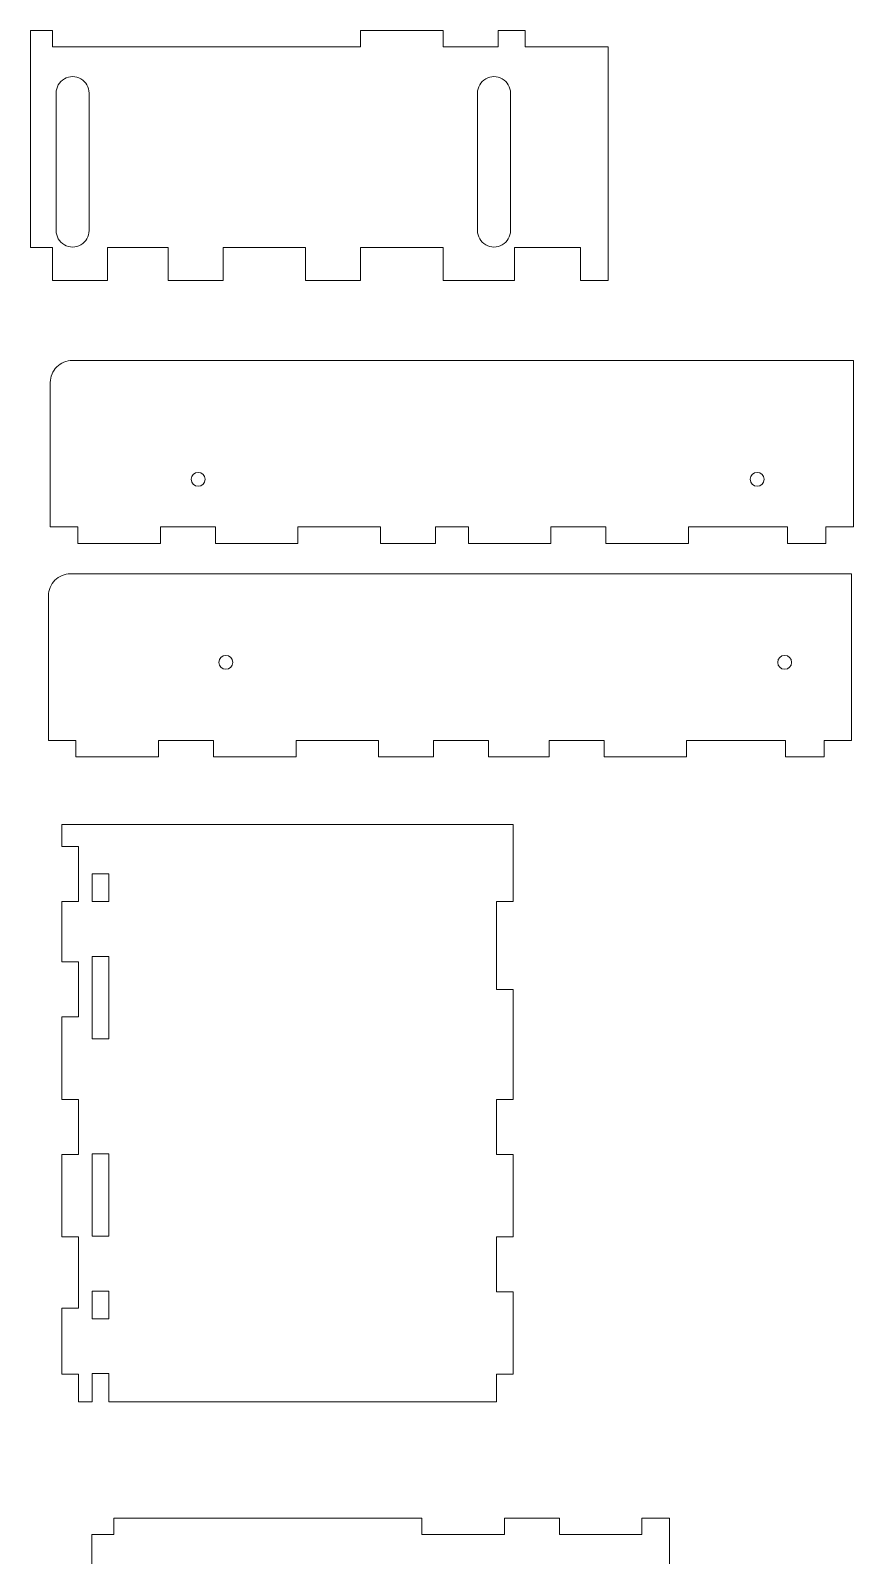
# Model space of a CAD drawing. Header units: millimetres. Extents: x -985 to 637, y -1289 to 2694.
# Drawn here: x -181 to -31.4, y 718.4 to 995.8 of the extents above; entities that cross this region are included whole.
import ezdxf

# ---------------------------------------------------------------- set-up
doc = ezdxf.new("R2010")
doc.units = ezdxf.units.MM
doc.header["$MEASUREMENT"] = 0

msp = doc.modelspace()

# ---------------------------------------------------------------- linework, layer by layer
at = {"color": 1, "lineweight": 0}
for points, knots in [([(-181.0126, 956.3077), (-181.0126, 956.3077), (-177.0129, 956.3077), (-177.0129, 956.3077), (-177.0129, 956.3077), (-177.0129, 950.3077), (-177.0129, 950.3077), (-177.0129, 950.3077), (-167.0129, 950.3077), (-167.0129, 950.3077), (-167.0129, 950.3077), (-167.0129, 956.3077), (-167.0129, 956.3077), (-167.0129, 956.3077), (-156.0126, 956.3077), (-156.0126, 956.3077), (-156.0126, 956.3077), (-156.0126, 950.3077), (-156.0126, 950.3077), (-156.0126, 950.3077), (-146.0126, 950.3077), (-146.0126, 950.3077), (-146.0126, 950.3077), (-146.0126, 956.3077), (-146.0126, 956.3077), (-146.0126, 956.3077), (-131.0126, 956.3077), (-131.0126, 956.3077), (-131.0126, 956.3077), (-131.0126, 950.3077), (-131.0126, 950.3077), (-131.0126, 950.3077), (-121.0126, 950.3077), (-121.0126, 950.3077), (-121.0126, 950.3077), (-121.0126, 956.3077), (-121.0126, 956.3077), (-121.0126, 956.3077), (-106.0126, 956.3077), (-106.0126, 956.3077), (-106.0126, 956.3077), (-106.0126, 950.3077), (-106.0126, 950.3077), (-106.0126, 950.3077), (-93.0126, 950.3077), (-93.0126, 950.3077), (-93.0126, 950.3077), (-93.0126, 956.3077), (-93.0126, 956.3077), (-93.0126, 956.3077), (-81.0126, 956.3077), (-81.0126, 956.3077), (-81.0126, 956.3077), (-81.0126, 950.3077), (-81.0126, 950.3077), (-81.0126, 950.3077), (-76.0126, 950.3077), (-76.0126, 950.3077), (-76.0126, 950.3077), (-76.0126, 992.8067), (-76.0126, 992.8067), (-76.0126, 992.8067), (-91.1154, 992.8067), (-91.1154, 992.8067), (-91.1154, 992.8067), (-91.1154, 995.8067), (-91.1154, 995.8067), (-91.1154, 995.8067), (-96.0126, 995.8067), (-96.0126, 995.8067), (-96.0126, 995.8067), (-96.0126, 992.8067), (-96.0126, 992.8067), (-96.0126, 992.8067), (-106.0126, 992.8067), (-106.0126, 992.8067), (-106.0126, 992.8067), (-106.0126, 995.8067), (-106.0126, 995.8067), (-106.0126, 995.8067), (-121.0126, 995.8067), (-121.0126, 995.8067), (-121.0126, 995.8067), (-121.0126, 992.8067), (-121.0126, 992.8067), (-121.0126, 992.8067), (-177.0126, 992.8067), (-177.0126, 992.8067), (-177.0126, 992.8067), (-177.0126, 995.8067), (-177.0126, 995.8067), (-177.0126, 995.8067), (-181.0126, 995.8067), (-181.0126, 995.8067), (-181.0126, 995.8067), (-181.0126, 956.3077), (-181.0126, 956.3077)], [0, 0, 0, 0, 0.03125, 0.03125, 0.03125, 0.0625, 0.0625, 0.0625, 0.09375, 0.09375, 0.09375, 0.125, 0.125, 0.125, 0.15625, 0.15625, 0.15625, 0.1875, 0.1875, 0.1875, 0.21875, 0.21875, 0.21875, 0.25, 0.25, 0.25, 0.28125, 0.28125, 0.28125, 0.3125, 0.3125, 0.3125, 0.34375, 0.34375, 0.34375, 0.375, 0.375, 0.375, 0.40625, 0.40625, 0.40625, 0.4375, 0.4375, 0.4375, 0.46875, 0.46875, 0.46875, 0.5, 0.5, 0.5, 0.53125, 0.53125, 0.53125, 0.5625, 0.5625, 0.5625, 0.59375, 0.59375, 0.59375, 0.625, 0.625, 0.625, 0.65625, 0.65625, 0.65625, 0.6875, 0.6875, 0.6875, 0.71875, 0.71875, 0.71875, 0.75, 0.75, 0.75, 0.78125, 0.78125, 0.78125, 0.8125, 0.8125, 0.8125, 0.84375, 0.84375, 0.84375, 0.875, 0.875, 0.875, 0.90625, 0.90625, 0.90625, 0.9375, 0.9375, 0.9375, 0.96875, 0.96875, 0.96875, 1, 1, 1, 1]), ([(-176.3612, 959.4124), (-176.3612, 958.3406), (-175.7894, 957.3502), (-174.8612, 956.8143), (-173.933, 956.2784), (-172.7894, 956.2784), (-171.8612, 956.8143), (-170.933, 957.3502), (-170.3612, 958.3406), (-170.3612, 959.4124), (-170.3612, 959.4124), (-170.3612, 984.4124), (-170.3612, 984.4124), (-170.3612, 985.4842), (-170.933, 986.4746), (-171.8612, 987.0105), (-172.7894, 987.5464), (-173.933, 987.5464), (-174.8612, 987.0105), (-175.7894, 986.4746), (-176.3612, 985.4842), (-176.3612, 984.4124), (-176.3612, 984.4124), (-176.3612, 959.4124), (-176.3612, 959.4124)], [0, 0, 0, 0, 0.125, 0.125, 0.125, 0.25, 0.25, 0.25, 0.375, 0.375, 0.375, 0.5, 0.5, 0.5, 0.625, 0.625, 0.625, 0.75, 0.75, 0.75, 0.875, 0.875, 0.875, 1, 1, 1, 1]), ([(-93.7612, 984.4124), (-93.7612, 985.4842), (-94.333, 986.4746), (-95.2612, 987.0105), (-96.1894, 987.5464), (-97.333, 987.5464), (-98.2612, 987.0105), (-99.1894, 986.4746), (-99.7612, 985.4842), (-99.7612, 984.4124), (-99.7612, 984.4124), (-99.7612, 959.4124), (-99.7612, 959.4124), (-99.7612, 958.3406), (-99.1894, 957.3502), (-98.2612, 956.8143), (-97.333, 956.2784), (-96.1894, 956.2784), (-95.2612, 956.8143), (-94.333, 957.3502), (-93.7612, 958.3406), (-93.7612, 959.4124), (-93.7612, 959.4124), (-93.7612, 984.4124), (-93.7612, 984.4124)], [0, 0, 0, 0, 0.125, 0.125, 0.125, 0.25, 0.25, 0.25, 0.375, 0.375, 0.375, 0.5, 0.5, 0.5, 0.625, 0.625, 0.625, 0.75, 0.75, 0.75, 0.875, 0.875, 0.875, 1, 1, 1, 1]), ([(-177.4115, 905.4891), (-177.4115, 905.4891), (-172.4115, 905.4891), (-172.4115, 905.4891), (-172.4115, 905.4891), (-172.4115, 902.4891), (-172.4115, 902.4891), (-172.4115, 902.4891), (-157.4115, 902.4891), (-157.4115, 902.4891), (-157.4115, 902.4891), (-157.4115, 905.4891), (-157.4115, 905.4891), (-157.4115, 905.4891), (-147.4115, 905.4891), (-147.4115, 905.4891), (-147.4115, 905.4891), (-147.4115, 902.4891), (-147.4115, 902.4891), (-147.4115, 902.4891), (-132.4115, 902.4891), (-132.4115, 902.4891), (-132.4115, 902.4891), (-132.4115, 905.4891), (-132.4115, 905.4891), (-132.4115, 905.4891), (-117.4115, 905.4891), (-117.4115, 905.4891), (-117.4115, 905.4891), (-117.4115, 902.4891), (-117.4115, 902.4891), (-117.4115, 902.4891), (-107.4115, 902.4891), (-107.4115, 902.4891), (-107.4115, 902.4891), (-107.4115, 905.4891), (-107.4115, 905.4891), (-107.4115, 905.4891), (-101.4115, 905.4891), (-101.4115, 905.4891), (-101.4115, 905.4891), (-101.4115, 902.4891), (-101.4115, 902.4891), (-101.4115, 902.4891), (-86.4115, 902.4891), (-86.4115, 902.4891), (-86.4115, 902.4891), (-86.4115, 905.4891), (-86.4115, 905.4891), (-86.4115, 905.4891), (-76.4115, 905.4891), (-76.4115, 905.4891), (-76.4115, 905.4891), (-76.4115, 902.4891), (-76.4115, 902.4891), (-76.4115, 902.4891), (-61.4115, 902.4891), (-61.4115, 902.4891), (-61.4115, 902.4891), (-61.4115, 905.4891), (-61.4115, 905.4891), (-61.4115, 905.4891), (-43.4115, 905.4891), (-43.4115, 905.4891), (-43.4115, 905.4891), (-43.4115, 902.4891), (-43.4115, 902.4891), (-43.4115, 902.4891), (-36.4115, 902.4891), (-36.4115, 902.4891), (-36.4115, 902.4891), (-36.4115, 905.4891), (-36.4115, 905.4891), (-36.4115, 905.4891), (-31.4115, 905.4891), (-31.4115, 905.4891), (-31.4115, 905.4891), (-31.4115, 935.7881), (-31.4115, 935.7881), (-31.4115, 935.7881), (-173.4115, 935.7881), (-173.4115, 935.7881), (-174.473, 935.7874), (-175.4908, 935.3651), (-176.241, 934.614), (-176.9911, 933.8629), (-177.4122, 932.8496), (-177.4115, 931.7881), (-177.4115, 931.7881), (-177.4115, 905.4891), (-177.4115, 905.4891)], [0, 0, 0, 0, 0.03333333, 0.03333333, 0.03333333, 0.06666667, 0.06666667, 0.06666667, 0.1, 0.1, 0.1, 0.13333333, 0.13333333, 0.13333333, 0.16666667, 0.16666667, 0.16666667, 0.2, 0.2, 0.2, 0.23333333, 0.23333333, 0.23333333, 0.26666667, 0.26666667, 0.26666667, 0.3, 0.3, 0.3, 0.33333333, 0.33333333, 0.33333333, 0.36666667, 0.36666667, 0.36666667, 0.4, 0.4, 0.4, 0.43333333, 0.43333333, 0.43333333, 0.46666667, 0.46666667, 0.46666667, 0.5, 0.5, 0.5, 0.53333333, 0.53333333, 0.53333333, 0.56666667, 0.56666667, 0.56666667, 0.6, 0.6, 0.6, 0.63333333, 0.63333333, 0.63333333, 0.66666667, 0.66666667, 0.66666667, 0.7, 0.7, 0.7, 0.73333333, 0.73333333, 0.73333333, 0.76666667, 0.76666667, 0.76666667, 0.8, 0.8, 0.8, 0.83333333, 0.83333333, 0.83333333, 0.86666667, 0.86666667, 0.86666667, 0.9, 0.9, 0.9, 0.93333333, 0.93333333, 0.93333333, 0.96666667, 0.96666667, 0.96666667, 1, 1, 1, 1]), ([(-149.2576, 914.1578), (-149.2576, 914.8561), (-149.8237, 915.4223), (-150.5221, 915.4223), (-151.2205, 915.4223), (-151.7866, 914.8561), (-151.7866, 914.1578), (-151.7866, 913.4594), (-151.2205, 912.8933), (-150.5221, 912.8933), (-149.8237, 912.8933), (-149.2576, 913.4594), (-149.2576, 914.1578)], [0, 0, 0, 0, 0.25, 0.25, 0.25, 0.5, 0.5, 0.5, 0.75, 0.75, 0.75, 1, 1, 1, 1]), ([(-47.6576, 914.1578), (-47.6576, 914.8561), (-48.2237, 915.4223), (-48.9221, 915.4223), (-49.6205, 915.4223), (-50.1866, 914.8561), (-50.1866, 914.1578), (-50.1866, 913.4594), (-49.6205, 912.8933), (-48.9221, 912.8933), (-48.2237, 912.8933), (-47.6576, 913.4594), (-47.6576, 914.1578)], [0, 0, 0, 0, 0.25, 0.25, 0.25, 0.5, 0.5, 0.5, 0.75, 0.75, 0.75, 1, 1, 1, 1]), ([(-177.7459, 866.6658), (-177.7459, 866.6658), (-172.7459, 866.6658), (-172.7459, 866.6658), (-172.7459, 866.6658), (-172.7459, 863.6658), (-172.7459, 863.6658), (-172.7459, 863.6658), (-157.7459, 863.6658), (-157.7459, 863.6658), (-157.7459, 863.6658), (-157.7459, 866.6658), (-157.7459, 866.6658), (-157.7459, 866.6658), (-147.7459, 866.6658), (-147.7459, 866.6658), (-147.7459, 866.6658), (-147.7459, 863.6658), (-147.7459, 863.6658), (-147.7459, 863.6658), (-132.7459, 863.6658), (-132.7459, 863.6658), (-132.7459, 863.6658), (-132.7459, 866.6658), (-132.7459, 866.6658), (-132.7459, 866.6658), (-117.7459, 866.6658), (-117.7459, 866.6658), (-117.7459, 866.6658), (-117.7459, 863.6658), (-117.7459, 863.6658), (-117.7459, 863.6658), (-107.7459, 863.6658), (-107.7459, 863.6658), (-107.7459, 863.6658), (-107.7459, 866.6658), (-107.7459, 866.6658), (-107.7459, 866.6658), (-97.7459, 866.6658), (-97.7459, 866.6658), (-97.7459, 866.6658), (-97.7459, 863.6658), (-97.7459, 863.6658), (-97.7459, 863.6658), (-86.7459, 863.6658), (-86.7459, 863.6658), (-86.7459, 863.6658), (-86.7459, 866.6658), (-86.7459, 866.6658), (-86.7459, 866.6658), (-76.7459, 866.6658), (-76.7459, 866.6658), (-76.7459, 866.6658), (-76.7459, 863.6658), (-76.7459, 863.6658), (-76.7459, 863.6658), (-61.7459, 863.6658), (-61.7459, 863.6658), (-61.7459, 863.6658), (-61.7459, 866.6658), (-61.7459, 866.6658), (-61.7459, 866.6658), (-43.7459, 866.6658), (-43.7459, 866.6658), (-43.7459, 866.6658), (-43.7459, 863.6658), (-43.7459, 863.6658), (-43.7459, 863.6658), (-36.7459, 863.6658), (-36.7459, 863.6658), (-36.7459, 863.6658), (-36.7459, 866.6658), (-36.7459, 866.6658), (-36.7459, 866.6658), (-31.7459, 866.6658), (-31.7459, 866.6658), (-31.7459, 866.6658), (-31.7459, 896.9648), (-31.7459, 896.9648), (-31.7459, 896.9648), (-173.7459, 896.9648), (-173.7459, 896.9648), (-174.8074, 896.9641), (-175.8252, 896.5418), (-176.5754, 895.7907), (-177.3255, 895.0396), (-177.7466, 894.0263), (-177.7459, 892.9648), (-177.7459, 892.9648), (-177.7459, 866.6658), (-177.7459, 866.6658)], [0, 0, 0, 0, 0.03333333, 0.03333333, 0.03333333, 0.06666667, 0.06666667, 0.06666667, 0.1, 0.1, 0.1, 0.13333333, 0.13333333, 0.13333333, 0.16666667, 0.16666667, 0.16666667, 0.2, 0.2, 0.2, 0.23333333, 0.23333333, 0.23333333, 0.26666667, 0.26666667, 0.26666667, 0.3, 0.3, 0.3, 0.33333333, 0.33333333, 0.33333333, 0.36666667, 0.36666667, 0.36666667, 0.4, 0.4, 0.4, 0.43333333, 0.43333333, 0.43333333, 0.46666667, 0.46666667, 0.46666667, 0.5, 0.5, 0.5, 0.53333333, 0.53333333, 0.53333333, 0.56666667, 0.56666667, 0.56666667, 0.6, 0.6, 0.6, 0.63333333, 0.63333333, 0.63333333, 0.66666667, 0.66666667, 0.66666667, 0.7, 0.7, 0.7, 0.73333333, 0.73333333, 0.73333333, 0.76666667, 0.76666667, 0.76666667, 0.8, 0.8, 0.8, 0.83333333, 0.83333333, 0.83333333, 0.86666667, 0.86666667, 0.86666667, 0.9, 0.9, 0.9, 0.93333333, 0.93333333, 0.93333333, 0.96666667, 0.96666667, 0.96666667, 1, 1, 1, 1]), ([(-144.2576, 880.8588), (-144.2576, 881.5571), (-144.8237, 882.1233), (-145.5221, 882.1233), (-146.2205, 882.1233), (-146.7866, 881.5571), (-146.7866, 880.8588), (-146.7866, 880.1604), (-146.2205, 879.5943), (-145.5221, 879.5943), (-144.8237, 879.5943), (-144.2576, 880.1604), (-144.2576, 880.8588)], [0, 0, 0, 0, 0.25, 0.25, 0.25, 0.5, 0.5, 0.5, 0.75, 0.75, 0.75, 1, 1, 1, 1]), ([(-42.6576, 880.8588), (-42.6576, 881.5571), (-43.2237, 882.1233), (-43.9221, 882.1233), (-44.6205, 882.1233), (-45.1866, 881.5571), (-45.1866, 880.8588), (-45.1866, 880.1604), (-44.6205, 879.5943), (-43.9221, 879.5943), (-43.2237, 879.5943), (-42.6576, 880.1604), (-42.6576, 880.8588)], [0, 0, 0, 0, 0.25, 0.25, 0.25, 0.5, 0.5, 0.5, 0.75, 0.75, 0.75, 1, 1, 1, 1]), ([(-172.3058, 847.359), (-172.3058, 847.359), (-172.3058, 837.359), (-172.3058, 837.359), (-172.3058, 837.359), (-175.3058, 837.359), (-175.3058, 837.359), (-175.3058, 837.359), (-175.3058, 826.3587), (-175.3058, 826.3587), (-175.3058, 826.3587), (-172.3058, 826.3587), (-172.3058, 826.3587), (-172.3058, 826.3587), (-172.3058, 816.3587), (-172.3058, 816.3587), (-172.3058, 816.3587), (-175.3058, 816.3587), (-175.3058, 816.3587), (-175.3058, 816.3587), (-175.3058, 801.3587), (-175.3058, 801.3587), (-175.3058, 801.3587), (-172.3058, 801.3587), (-172.3058, 801.3587), (-172.3058, 801.3587), (-172.3058, 791.3587), (-172.3058, 791.3587), (-172.3058, 791.3587), (-175.3058, 791.3587), (-175.3058, 791.3587), (-175.3058, 791.3587), (-175.3058, 776.3587), (-175.3058, 776.3587), (-175.3058, 776.3587), (-172.3058, 776.3587), (-172.3058, 776.3587), (-172.3058, 776.3587), (-172.3058, 763.3587), (-172.3058, 763.3587), (-172.3058, 763.3587), (-175.3058, 763.3587), (-175.3058, 763.3587), (-175.3058, 763.3587), (-175.3058, 751.3587), (-175.3058, 751.3587), (-175.3058, 751.3587), (-172.3058, 751.3587), (-172.3058, 751.3587), (-172.3058, 751.3587), (-172.3058, 746.3587), (-172.3058, 746.3587), (-172.3058, 746.3587), (-169.8058, 746.3587), (-169.8058, 746.3587), (-169.8058, 746.3587), (-169.8058, 751.4615), (-169.8058, 751.4615), (-169.8058, 751.4615), (-166.8058, 751.4615), (-166.8058, 751.4615), (-166.8058, 751.4615), (-166.8058, 746.3587), (-166.8058, 746.3587), (-166.8058, 746.3587), (-96.2828, 746.3587), (-96.2828, 746.3587), (-96.2828, 746.3587), (-96.2828, 751.3587), (-96.2828, 751.3587), (-96.2828, 751.3587), (-93.2828, 751.3587), (-93.2828, 751.3587), (-93.2828, 751.3587), (-93.2828, 766.3587), (-93.2828, 766.3587), (-93.2828, 766.3587), (-96.2828, 766.3587), (-96.2828, 766.3587), (-96.2828, 766.3587), (-96.2828, 776.3587), (-96.2828, 776.3587), (-96.2828, 776.3587), (-93.2828, 776.3587), (-93.2828, 776.3587), (-93.2828, 776.3587), (-93.2828, 791.3587), (-93.2828, 791.3587), (-93.2828, 791.3587), (-96.2828, 791.3587), (-96.2828, 791.3587), (-96.2828, 791.3587), (-96.2828, 801.3587), (-96.2828, 801.3587), (-96.2828, 801.3587), (-93.2828, 801.3587), (-93.2828, 801.3587), (-93.2828, 801.3587), (-93.2828, 821.3587), (-93.2828, 821.3587), (-93.2828, 821.3587), (-96.2828, 821.3587), (-96.2828, 821.3587), (-96.2828, 821.3587), (-96.2828, 837.359), (-96.2828, 837.359), (-96.2828, 837.359), (-93.2828, 837.359), (-93.2828, 837.359), (-93.2828, 837.359), (-93.2828, 851.3587), (-93.2828, 851.3587), (-93.2828, 851.3587), (-175.3058, 851.3587), (-175.3058, 851.3587), (-175.3058, 851.3587), (-175.3058, 847.359), (-175.3058, 847.359), (-175.3058, 847.359), (-172.3058, 847.359), (-172.3058, 847.359)], [0, 0, 0, 0, 0.025, 0.025, 0.025, 0.05, 0.05, 0.05, 0.075, 0.075, 0.075, 0.1, 0.1, 0.1, 0.125, 0.125, 0.125, 0.15, 0.15, 0.15, 0.175, 0.175, 0.175, 0.2, 0.2, 0.2, 0.225, 0.225, 0.225, 0.25, 0.25, 0.25, 0.275, 0.275, 0.275, 0.3, 0.3, 0.3, 0.325, 0.325, 0.325, 0.35, 0.35, 0.35, 0.375, 0.375, 0.375, 0.4, 0.4, 0.4, 0.425, 0.425, 0.425, 0.45, 0.45, 0.45, 0.475, 0.475, 0.475, 0.5, 0.5, 0.5, 0.525, 0.525, 0.525, 0.55, 0.55, 0.55, 0.575, 0.575, 0.575, 0.6, 0.6, 0.6, 0.625, 0.625, 0.625, 0.65, 0.65, 0.65, 0.675, 0.675, 0.675, 0.7, 0.7, 0.7, 0.725, 0.725, 0.725, 0.75, 0.75, 0.75, 0.775, 0.775, 0.775, 0.8, 0.8, 0.8, 0.825, 0.825, 0.825, 0.85, 0.85, 0.85, 0.875, 0.875, 0.875, 0.9, 0.9, 0.9, 0.925, 0.925, 0.925, 0.95, 0.95, 0.95, 0.975, 0.975, 0.975, 1, 1, 1, 1]), ([(-169.8058, 837.3585), (-169.8058, 837.3585), (-169.8058, 842.3585), (-169.8058, 842.3585), (-169.8058, 842.3585), (-166.8058, 842.3585), (-166.8058, 842.3585), (-166.8058, 842.3585), (-166.8058, 837.3585), (-166.8058, 837.3585), (-166.8058, 837.3585), (-169.8058, 837.3585), (-169.8058, 837.3585)], [0, 0, 0, 0, 0.25, 0.25, 0.25, 0.5, 0.5, 0.5, 0.75, 0.75, 0.75, 1, 1, 1, 1]), ([(-169.8058, 812.3585), (-169.8058, 812.3585), (-169.8058, 827.3585), (-169.8058, 827.3585), (-169.8058, 827.3585), (-166.8058, 827.3585), (-166.8058, 827.3585), (-166.8058, 827.3585), (-166.8058, 812.3585), (-166.8058, 812.3585), (-166.8058, 812.3585), (-169.8058, 812.3585), (-169.8058, 812.3585)], [0, 0, 0, 0, 0.25, 0.25, 0.25, 0.5, 0.5, 0.5, 0.75, 0.75, 0.75, 1, 1, 1, 1]), ([(-169.8058, 776.4615), (-169.8058, 776.4615), (-169.8058, 791.4615), (-169.8058, 791.4615), (-169.8058, 791.4615), (-166.8058, 791.4615), (-166.8058, 791.4615), (-166.8058, 791.4615), (-166.8058, 776.4615), (-166.8058, 776.4615), (-166.8058, 776.4615), (-169.8058, 776.4615), (-169.8058, 776.4615)], [0, 0, 0, 0, 0.25, 0.25, 0.25, 0.5, 0.5, 0.5, 0.75, 0.75, 0.75, 1, 1, 1, 1]), ([(-169.8058, 761.4615), (-169.8058, 761.4615), (-169.8058, 766.4615), (-169.8058, 766.4615), (-169.8058, 766.4615), (-166.8058, 766.4615), (-166.8058, 766.4615), (-166.8058, 766.4615), (-166.8058, 761.4615), (-166.8058, 761.4615), (-166.8058, 761.4615), (-169.8058, 761.4615), (-169.8058, 761.4615)], [0, 0, 0, 0, 0.25, 0.25, 0.25, 0.5, 0.5, 0.5, 0.75, 0.75, 0.75, 1, 1, 1, 1]), ([(-155.8601, 685.6931), (-155.8601, 685.6931), (-155.8601, 679.6931), (-155.8601, 679.6931), (-155.8601, 679.6931), (-139.8598, 679.6931), (-139.8598, 679.6931), (-139.8598, 679.6931), (-139.8598, 685.6931), (-139.8598, 685.6931), (-139.8598, 685.6931), (-119.8598, 685.6931), (-119.8598, 685.6931), (-119.8598, 685.6931), (-119.8598, 679.6931), (-119.8598, 679.6931), (-119.8598, 679.6931), (-109.8598, 679.6931), (-109.8598, 679.6931), (-109.8598, 679.6931), (-109.8598, 685.6931), (-109.8598, 685.6931), (-109.8598, 685.6931), (-94.8598, 685.6931), (-94.8598, 685.6931), (-94.8598, 685.6931), (-94.8598, 679.6931), (-94.8598, 679.6931), (-94.8598, 679.6931), (-84.8598, 679.6931), (-84.8598, 679.6931), (-84.8598, 679.6931), (-84.8598, 685.6931), (-84.8598, 685.6931), (-84.8598, 685.6931), (-69.8598, 685.6931), (-69.8598, 685.6931), (-69.8598, 685.6931), (-69.8598, 679.6931), (-69.8598, 679.6931), (-69.8598, 679.6931), (-64.8598, 679.6931), (-64.8598, 679.6931), (-64.8598, 679.6931), (-64.8598, 725.1921), (-64.8598, 725.1921), (-64.8598, 725.1921), (-69.8598, 725.1921), (-69.8598, 725.1921), (-69.8598, 725.1921), (-69.8598, 722.1921), (-69.8598, 722.1921), (-69.8598, 722.1921), (-84.8598, 722.1921), (-84.8598, 722.1921), (-84.8598, 722.1921), (-84.8598, 725.1921), (-84.8598, 725.1921), (-84.8598, 725.1921), (-94.8598, 725.1921), (-94.8598, 725.1921), (-94.8598, 725.1921), (-94.8598, 722.1921), (-94.8598, 722.1921), (-94.8598, 722.1921), (-109.8598, 722.1921), (-109.8598, 722.1921), (-109.8598, 722.1921), (-109.8598, 725.1921), (-109.8598, 725.1921), (-109.8598, 725.1921), (-165.8598, 725.1921), (-165.8598, 725.1921), (-165.8598, 725.1921), (-165.8598, 722.1921), (-165.8598, 722.1921), (-165.8598, 722.1921), (-169.8598, 722.1921), (-169.8598, 722.1921), (-169.8598, 722.1921), (-169.8598, 685.6931), (-169.8598, 685.6931), (-169.8598, 685.6931), (-155.8601, 685.6931), (-155.8601, 685.6931)], [0, 0, 0, 0, 0.03571429, 0.03571429, 0.03571429, 0.07142857, 0.07142857, 0.07142857, 0.10714286, 0.10714286, 0.10714286, 0.14285714, 0.14285714, 0.14285714, 0.17857143, 0.17857143, 0.17857143, 0.21428571, 0.21428571, 0.21428571, 0.25, 0.25, 0.25, 0.28571429, 0.28571429, 0.28571429, 0.32142857, 0.32142857, 0.32142857, 0.35714286, 0.35714286, 0.35714286, 0.39285714, 0.39285714, 0.39285714, 0.42857143, 0.42857143, 0.42857143, 0.46428571, 0.46428571, 0.46428571, 0.5, 0.5, 0.5, 0.53571429, 0.53571429, 0.53571429, 0.57142857, 0.57142857, 0.57142857, 0.60714286, 0.60714286, 0.60714286, 0.64285714, 0.64285714, 0.64285714, 0.67857143, 0.67857143, 0.67857143, 0.71428571, 0.71428571, 0.71428571, 0.75, 0.75, 0.75, 0.78571429, 0.78571429, 0.78571429, 0.82142857, 0.82142857, 0.82142857, 0.85714286, 0.85714286, 0.85714286, 0.89285714, 0.89285714, 0.89285714, 0.92857143, 0.92857143, 0.92857143, 0.96428571, 0.96428571, 0.96428571, 1, 1, 1, 1])]:
    msp.add_open_spline(points, degree=3, knots=knots, dxfattribs=at)

doc.saveas('drawing.dxf')
